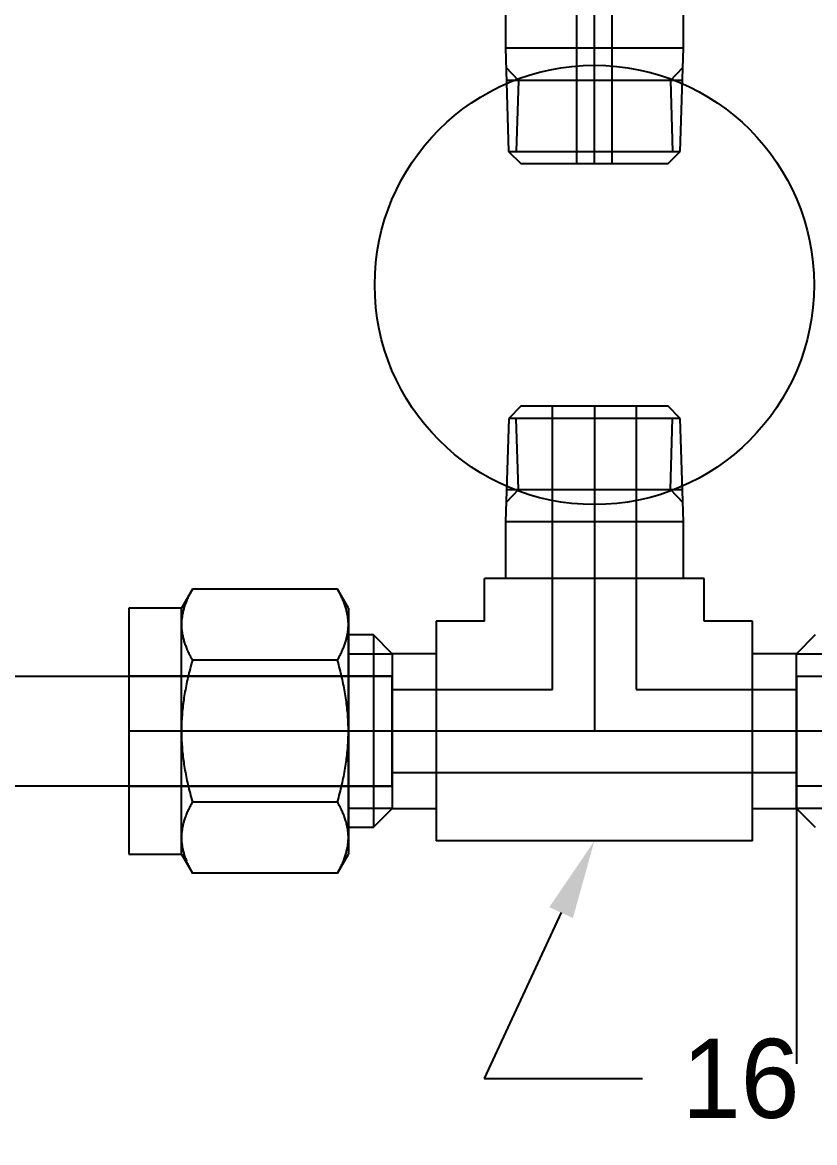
# Model space of a CAD drawing. Header units: inches. Extents: x 5.3 to 31.2, y 3.7 to 34.9.
# Drawn here: x 16.89 to 18.693, y 3.943 to 6.493 of the extents above; entities that cross this region are included whole.
import ezdxf
from ezdxf import colors
from ezdxf.entities.mleader import LeaderData, LeaderLine
from ezdxf.math import Vec2, Vec3

# ---------------------------------------------------------------- set-up
doc = ezdxf.new("R2010")
doc.units = ezdxf.units.IN
doc.header["$MEASUREMENT"] = 0
doc.linetypes.add('CENTER2', pattern=[28.575, 19.05, -3.175, 3.175, -3.175])
doc.linetypes.add('HIDDEN2', pattern=[4.7625, 3.175, -1.5875])
for name, color, linetype in [('.25 tubes', 170, 'Continuous'), ('NOTES', 1, 'Continuous'), ('Solenoids', 50, 'Continuous'), ('Swagelok', 7, 'Continuous'), ('TRDETAIL2', 7, 'Continuous'), ('TRDETAIL3', 7, 'Continuous'), ('TRMODEL1', 7, 'Continuous'), ('TRMODEL3', 7, 'Continuous')]:
    doc.layers.add(name, color=color, linetype=linetype)

# ---------------------------------------------------------------- blocks, each defined once
blk = doc.blocks.new('SS-2-TA-1-2')
at = {"layer": 'TRDETAIL2', "color": 6, "linetype": 'HIDDEN2'}
for p, q in [((-10.7813, -0.3393), (-10.2751, -0.3393)), ((-9.6213, -0.3393), (-10.2751, -0.3393)), ((-10.2751, -0.3393), (-10.2751, -0.4193)), ((-10.2751, -0.4193), (-10.7813, -0.4193)), ((-10.2751, -0.4193), (-9.6213, -0.4193))]:
    blk.add_line(p, q, dxfattribs=at)
at = {"layer": 'TRDETAIL3', "color": 4, "linetype": 'CENTER2'}
blk.add_line((-10.7813, -0.3793), (-9.6213, -0.3793), dxfattribs=at)
at = {"layer": 'TRMODEL1', "color": 7, "linetype": 'Continuous'}
for p, q in [((-10.3731, -0.1267), (-10.3889, -0.1605)), ((-10.3731, -0.1267), (-10.374, -0.1287)), ((-10.3731, -0.1267), (-10.1771, -0.1267)), ((-10.1761, -0.1287), (-10.1771, -0.1267)), ((-10.1613, -0.1605), (-10.1771, -0.1267)), ((-10.3827, -0.1514), (-10.3833, -0.1532)), ((-10.3822, -0.1496), (-10.3827, -0.1514)), ((-10.3816, -0.1477), (-10.3822, -0.1496)), ((-10.3809, -0.1459), (-10.3816, -0.1477)), ((-10.3803, -0.144), (-10.3809, -0.1459)), ((-10.3796, -0.1422), (-10.3803, -0.144)), ((-10.3789, -0.1403), (-10.3796, -0.1422)), ((-10.3782, -0.1384), (-10.3789, -0.1403)), ((-10.3774, -0.1365), (-10.3782, -0.1384)), ((-10.3766, -0.1346), (-10.3774, -0.1365)), ((-10.3758, -0.1326), (-10.3766, -0.1346)), ((-10.3749, -0.1307), (-10.3758, -0.1326)), ((-10.374, -0.1287), (-10.3749, -0.1307)), ((-10.1752, -0.1307), (-10.1761, -0.1287)), ((-10.1744, -0.1326), (-10.1752, -0.1307)), ((-10.1736, -0.1346), (-10.1744, -0.1326)), ((-10.1728, -0.1365), (-10.1736, -0.1346)), ((-10.172, -0.1384), (-10.1728, -0.1365)), ((-10.1713, -0.1403), (-10.172, -0.1384)), ((-10.1705, -0.1422), (-10.1713, -0.1403)), ((-10.1699, -0.144), (-10.1705, -0.1422)), ((-10.1692, -0.1459), (-10.1699, -0.144)), ((-10.1686, -0.1477), (-10.1692, -0.1459)), ((-10.168, -0.1496), (-10.1686, -0.1477)), ((-10.1674, -0.1514), (-10.168, -0.1496)), ((-10.1669, -0.1532), (-10.1674, -0.1514)), ((-10.5174, -0.1768), (-10.7531, -0.1841)), ((-10.5174, -0.1768), (-10.5174, -0.5818)), ((-10.3889, -0.1768), (-10.5174, -0.1768)), ((-10.3889, -0.1898), (-10.3889, -0.1605)), ((-10.3883, -0.1777), (-10.3884, -0.1795)), ((-10.3881, -0.176), (-10.3883, -0.1777)), ((-10.3878, -0.1743), (-10.3881, -0.176)), ((-10.3876, -0.1725), (-10.3878, -0.1743)), ((-10.3873, -0.1708), (-10.3876, -0.1725)), ((-10.3871, -0.1691), (-10.3873, -0.1708)), ((-10.3867, -0.1673), (-10.3871, -0.1691)), ((-10.3864, -0.1656), (-10.3867, -0.1673)), ((-10.386, -0.1638), (-10.3864, -0.1656)), ((-10.3856, -0.1621), (-10.386, -0.1638)), ((-10.3852, -0.1603), (-10.3856, -0.1621)), ((-10.3848, -0.1585), (-10.3852, -0.1603)), ((-10.3843, -0.1568), (-10.3848, -0.1585)), ((-10.3838, -0.155), (-10.3843, -0.1568)), ((-10.3833, -0.1532), (-10.3838, -0.155)), ((-10.1663, -0.155), (-10.1669, -0.1532)), ((-10.1658, -0.1568), (-10.1663, -0.155)), ((-10.1654, -0.1585), (-10.1658, -0.1568)), ((-10.1649, -0.1603), (-10.1654, -0.1585)), ((-10.1645, -0.1621), (-10.1649, -0.1603)), ((-10.1641, -0.1638), (-10.1645, -0.1621)), ((-10.1638, -0.1656), (-10.1641, -0.1638)), ((-10.1634, -0.1673), (-10.1638, -0.1656)), ((-10.1631, -0.1691), (-10.1634, -0.1673)), ((-10.1628, -0.1708), (-10.1631, -0.1691)), ((-10.1625, -0.1725), (-10.1628, -0.1708)), ((-10.1623, -0.1743), (-10.1625, -0.1725)), ((-10.1621, -0.176), (-10.1623, -0.1743)), ((-10.1619, -0.1777), (-10.1621, -0.176)), ((-10.1617, -0.1795), (-10.1619, -0.1777)), ((-10.1613, -0.1605), (-10.1613, -0.1898)), ((-10.7531, -0.1841), (-10.7813, -0.2123)), ((-10.7531, -0.1841), (-10.7531, -0.5744)), ((-10.5915, -0.5795), (-10.5915, -0.1791)), ((-10.3888, -0.1864), (-10.3889, -0.1881)), ((-10.3889, -0.1881), (-10.3889, -0.1898)), ((-10.3889, -0.1898), (-10.3889, -0.1916)), ((-10.3889, -0.3793), (-10.3889, -0.1898)), ((-10.3889, -0.1916), (-10.3888, -0.1933)), ((-10.3887, -0.1829), (-10.3888, -0.1846)), ((-10.3888, -0.1846), (-10.3888, -0.1864)), ((-10.3888, -0.1933), (-10.3888, -0.195)), ((-10.3888, -0.195), (-10.3887, -0.1968)), ((-10.3886, -0.1812), (-10.3887, -0.1829)), ((-10.3887, -0.1968), (-10.3886, -0.1985)), ((-10.3884, -0.1795), (-10.3886, -0.1812)), ((-10.3886, -0.1985), (-10.3884, -0.2002)), ((-10.3884, -0.2002), (-10.3883, -0.202)), ((-10.3883, -0.202), (-10.3881, -0.2037)), ((-10.3881, -0.2037), (-10.3878, -0.2054)), ((-10.1623, -0.2054), (-10.1621, -0.2037)), ((-10.1621, -0.2037), (-10.1619, -0.202)), ((-10.1619, -0.202), (-10.1617, -0.2002)), ((-10.1616, -0.1812), (-10.1617, -0.1795)), ((-10.1617, -0.2002), (-10.1616, -0.1985)), ((-10.1615, -0.1829), (-10.1616, -0.1812)), ((-10.1616, -0.1985), (-10.1615, -0.1968)), ((-10.1614, -0.1846), (-10.1615, -0.1829)), ((-10.1615, -0.1968), (-10.1614, -0.195)), ((-10.1613, -0.1864), (-10.1614, -0.1846)), ((-10.1614, -0.195), (-10.1613, -0.1933)), ((-10.1613, -0.1881), (-10.1613, -0.1864)), ((-10.1613, -0.1898), (-10.1613, -0.1881)), ((-10.1613, -0.1898), (-10.1613, -0.3793)), ((-10.1613, -0.1916), (-10.1613, -0.1898)), ((-10.1613, -0.1933), (-10.1613, -0.1916)), ((-10.7813, -0.5462), (-10.7813, -0.2123)), ((-10.3878, -0.2054), (-10.3876, -0.2071)), ((-10.3876, -0.2071), (-10.3873, -0.2089)), ((-10.3873, -0.2089), (-10.3871, -0.2106)), ((-10.3871, -0.2106), (-10.3867, -0.2124)), ((-10.3867, -0.2124), (-10.3864, -0.2141)), ((-10.3864, -0.2141), (-10.386, -0.2159)), ((-10.386, -0.2159), (-10.3856, -0.2176)), ((-10.3856, -0.2176), (-10.3852, -0.2194)), ((-10.3852, -0.2194), (-10.3848, -0.2211)), ((-10.3848, -0.2211), (-10.3843, -0.2229)), ((-10.3843, -0.2229), (-10.3838, -0.2247)), ((-10.3838, -0.2247), (-10.3833, -0.2265)), ((-10.3833, -0.2265), (-10.3827, -0.2283)), ((-10.3827, -0.2283), (-10.3822, -0.2301)), ((-10.168, -0.2301), (-10.1674, -0.2283)), ((-10.1674, -0.2283), (-10.1669, -0.2265)), ((-10.1669, -0.2265), (-10.1663, -0.2247)), ((-10.1663, -0.2247), (-10.1658, -0.2229)), ((-10.1658, -0.2229), (-10.1654, -0.2211)), ((-10.1654, -0.2211), (-10.1649, -0.2194)), ((-10.1649, -0.2194), (-10.1645, -0.2176)), ((-10.1645, -0.2176), (-10.1641, -0.2159)), ((-10.1641, -0.2159), (-10.1638, -0.2141)), ((-10.1638, -0.2141), (-10.1634, -0.2124)), ((-10.1634, -0.2124), (-10.1631, -0.2106)), ((-10.1631, -0.2106), (-10.1628, -0.2089)), ((-10.1628, -0.2089), (-10.1625, -0.2071)), ((-10.1625, -0.2071), (-10.1623, -0.2054)), ((-10.3822, -0.2301), (-10.3816, -0.232)), ((-10.3816, -0.232), (-10.3809, -0.2338)), ((-10.3809, -0.2338), (-10.3803, -0.2356)), ((-10.3803, -0.2356), (-10.3796, -0.2375)), ((-10.3796, -0.2375), (-10.3789, -0.2394)), ((-10.3789, -0.2394), (-10.3782, -0.2413)), ((-10.3782, -0.2413), (-10.3774, -0.2432)), ((-10.3774, -0.2432), (-10.3766, -0.2451)), ((-10.3766, -0.2451), (-10.3758, -0.2471)), ((-10.3758, -0.2471), (-10.3749, -0.249)), ((-10.3749, -0.249), (-10.374, -0.251)), ((-10.374, -0.251), (-10.3731, -0.253)), ((-10.3731, -0.253), (-10.374, -0.257)), ((-10.3731, -0.253), (-10.1771, -0.253)), ((-10.1771, -0.253), (-10.1761, -0.251)), ((-10.1761, -0.257), (-10.1771, -0.253)), ((-10.1761, -0.251), (-10.1752, -0.249)), ((-10.1752, -0.249), (-10.1744, -0.2471)), ((-10.1744, -0.2471), (-10.1736, -0.2451)), ((-10.1736, -0.2451), (-10.1728, -0.2432)), ((-10.1728, -0.2432), (-10.172, -0.2413)), ((-10.172, -0.2413), (-10.1713, -0.2394)), ((-10.1713, -0.2394), (-10.1705, -0.2375)), ((-10.1705, -0.2375), (-10.1699, -0.2356)), ((-10.1699, -0.2356), (-10.1692, -0.2338)), ((-10.1692, -0.2338), (-10.1686, -0.232)), ((-10.1686, -0.232), (-10.168, -0.2301)), ((-10.3789, -0.2802), (-10.3796, -0.2839)), ((-10.3782, -0.2764), (-10.3789, -0.2802)), ((-10.3774, -0.2726), (-10.3782, -0.2764)), ((-10.3766, -0.2687), (-10.3774, -0.2726)), ((-10.3758, -0.2649), (-10.3766, -0.2687)), ((-10.3749, -0.2609), (-10.3758, -0.2649)), ((-10.374, -0.257), (-10.3749, -0.2609)), ((-10.1752, -0.2609), (-10.1761, -0.257)), ((-10.1744, -0.2649), (-10.1752, -0.2609)), ((-10.1736, -0.2687), (-10.1744, -0.2649)), ((-10.1728, -0.2726), (-10.1736, -0.2687)), ((-10.172, -0.2764), (-10.1728, -0.2726)), ((-10.1713, -0.2802), (-10.172, -0.2764)), ((-10.1705, -0.2839), (-10.1713, -0.2802)), ((-10.3827, -0.3023), (-10.3833, -0.306)), ((-10.3822, -0.2987), (-10.3827, -0.3023)), ((-10.3816, -0.2951), (-10.3822, -0.2987)), ((-10.3809, -0.2914), (-10.3816, -0.2951)), ((-10.3803, -0.2877), (-10.3809, -0.2914)), ((-10.3796, -0.2839), (-10.3803, -0.2877)), ((-10.1699, -0.2877), (-10.1705, -0.2839)), ((-10.1692, -0.2914), (-10.1699, -0.2877)), ((-10.1686, -0.2951), (-10.1692, -0.2914)), ((-10.168, -0.2987), (-10.1686, -0.2951)), ((-10.1674, -0.3023), (-10.168, -0.2987)), ((-10.1669, -0.306), (-10.1674, -0.3023)), ((-10.3864, -0.3308), (-10.3867, -0.3343)), ((-10.386, -0.3273), (-10.3864, -0.3308)), ((-10.3856, -0.3237), (-10.386, -0.3273)), ((-10.3852, -0.3202), (-10.3856, -0.3237)), ((-10.3848, -0.3167), (-10.3852, -0.3202)), ((-10.3843, -0.3131), (-10.3848, -0.3167)), ((-10.3838, -0.3095), (-10.3843, -0.3131)), ((-10.3833, -0.306), (-10.3838, -0.3095)), ((-10.1663, -0.3095), (-10.1669, -0.306)), ((-10.1658, -0.3131), (-10.1663, -0.3095)), ((-10.1654, -0.3167), (-10.1658, -0.3131)), ((-10.1649, -0.3202), (-10.1654, -0.3167)), ((-10.1645, -0.3237), (-10.1649, -0.3202)), ((-10.1641, -0.3273), (-10.1645, -0.3237)), ((-10.1638, -0.3308), (-10.1641, -0.3273)), ((-10.1634, -0.3343), (-10.1638, -0.3308)), ((-9.6213, -0.3163), (-10.1613, -0.3163)), ((-9.6213, -0.4423), (-9.6213, -0.3163)), ((-10.3883, -0.3551), (-10.3884, -0.3585)), ((-10.3881, -0.3516), (-10.3883, -0.3551)), ((-10.3878, -0.3481), (-10.3881, -0.3516)), ((-10.3876, -0.3447), (-10.3878, -0.3481)), ((-10.3873, -0.3412), (-10.3876, -0.3447)), ((-10.3871, -0.3377), (-10.3873, -0.3412)), ((-10.3867, -0.3343), (-10.3871, -0.3377)), ((-10.1631, -0.3377), (-10.1634, -0.3343)), ((-10.1628, -0.3412), (-10.1631, -0.3377)), ((-10.1625, -0.3447), (-10.1628, -0.3412)), ((-10.1623, -0.3481), (-10.1625, -0.3447)), ((-10.1621, -0.3516), (-10.1623, -0.3481)), ((-10.1619, -0.3551), (-10.1621, -0.3516)), ((-10.1617, -0.3585), (-10.1619, -0.3551)), ((-10.3888, -0.3723), (-10.3889, -0.3758)), ((-10.3889, -0.3758), (-10.3889, -0.3793)), ((-10.3889, -0.3793), (-10.3889, -0.3828)), ((-10.3889, -0.5687), (-10.3889, -0.3793)), ((-10.3887, -0.3654), (-10.3888, -0.3689)), ((-10.3888, -0.3689), (-10.3888, -0.3723)), ((-10.3886, -0.362), (-10.3887, -0.3654)), ((-10.3884, -0.3585), (-10.3886, -0.362)), ((-10.1616, -0.362), (-10.1617, -0.3585)), ((-10.1615, -0.3654), (-10.1616, -0.362)), ((-10.1614, -0.3689), (-10.1615, -0.3654)), ((-10.1613, -0.3723), (-10.1614, -0.3689)), ((-10.1613, -0.3758), (-10.1613, -0.3723)), ((-10.1613, -0.3793), (-10.1613, -0.3758)), ((-10.1613, -0.3793), (-10.1613, -0.5687)), ((-10.1613, -0.3828), (-10.1613, -0.3793)), ((-10.3889, -0.3828), (-10.3888, -0.3862)), ((-10.3888, -0.3862), (-10.3888, -0.3897)), ((-10.3888, -0.3897), (-10.3887, -0.3931)), ((-10.3887, -0.3931), (-10.3886, -0.3966)), ((-10.3886, -0.3966), (-10.3884, -0.4001)), ((-10.3884, -0.4001), (-10.3883, -0.4035)), ((-10.3883, -0.4035), (-10.3881, -0.407)), ((-10.3881, -0.407), (-10.3878, -0.4104)), ((-10.1623, -0.4104), (-10.1621, -0.407)), ((-10.1621, -0.407), (-10.1619, -0.4035)), ((-10.1619, -0.4035), (-10.1617, -0.4001)), ((-10.1617, -0.4001), (-10.1616, -0.3966)), ((-10.1616, -0.3966), (-10.1615, -0.3931)), ((-10.1615, -0.3931), (-10.1614, -0.3897)), ((-10.1614, -0.3897), (-10.1613, -0.3862)), ((-10.1613, -0.3862), (-10.1613, -0.3828)), ((-10.3878, -0.4104), (-10.3876, -0.4139)), ((-10.3876, -0.4139), (-10.3873, -0.4174)), ((-10.3873, -0.4174), (-10.3871, -0.4208)), ((-10.3871, -0.4208), (-10.3867, -0.4243)), ((-10.3867, -0.4243), (-10.3864, -0.4278)), ((-10.3864, -0.4278), (-10.386, -0.4313)), ((-10.386, -0.4313), (-10.3856, -0.4348)), ((-10.1645, -0.4348), (-10.1641, -0.4313)), ((-10.1641, -0.4313), (-10.1638, -0.4278)), ((-10.1638, -0.4278), (-10.1634, -0.4243)), ((-10.1634, -0.4243), (-10.1631, -0.4208)), ((-10.1631, -0.4208), (-10.1628, -0.4174)), ((-10.1628, -0.4174), (-10.1625, -0.4139)), ((-10.1625, -0.4139), (-10.1623, -0.4104)), ((-10.3856, -0.4348), (-10.3852, -0.4384)), ((-10.3852, -0.4384), (-10.3848, -0.4419)), ((-10.3848, -0.4419), (-10.3843, -0.4455)), ((-10.3843, -0.4455), (-10.3838, -0.449)), ((-10.3838, -0.449), (-10.3833, -0.4526)), ((-10.3833, -0.4526), (-10.3827, -0.4562)), ((-10.3827, -0.4562), (-10.3822, -0.4599)), ((-10.168, -0.4599), (-10.1674, -0.4562)), ((-10.1674, -0.4562), (-10.1669, -0.4526)), ((-10.1669, -0.4526), (-10.1663, -0.449)), ((-10.1663, -0.449), (-10.1658, -0.4455)), ((-10.1658, -0.4455), (-10.1654, -0.4419)), ((-10.1654, -0.4419), (-10.1649, -0.4384)), ((-10.1649, -0.4384), (-10.1645, -0.4348)), ((-10.1613, -0.4423), (-9.6213, -0.4423)), ((-10.3822, -0.4599), (-10.3816, -0.4635)), ((-10.3816, -0.4635), (-10.3809, -0.4672)), ((-10.3809, -0.4672), (-10.3803, -0.4709)), ((-10.3803, -0.4709), (-10.3796, -0.4746)), ((-10.3796, -0.4746), (-10.3789, -0.4784)), ((-10.3789, -0.4784), (-10.3782, -0.4822)), ((-10.3782, -0.4822), (-10.3774, -0.486)), ((-10.1728, -0.486), (-10.172, -0.4822)), ((-10.172, -0.4822), (-10.1713, -0.4784)), ((-10.1713, -0.4784), (-10.1705, -0.4746)), ((-10.1705, -0.4746), (-10.1699, -0.4709)), ((-10.1699, -0.4709), (-10.1692, -0.4672)), ((-10.1692, -0.4672), (-10.1686, -0.4635)), ((-10.1686, -0.4635), (-10.168, -0.4599)), ((-10.3774, -0.486), (-10.3766, -0.4898)), ((-10.3766, -0.4898), (-10.3758, -0.4937)), ((-10.3758, -0.4937), (-10.3749, -0.4976)), ((-10.3749, -0.5096), (-10.3758, -0.5115)), ((-10.3749, -0.4976), (-10.374, -0.5016)), ((-10.374, -0.5076), (-10.3749, -0.5096)), ((-10.374, -0.5016), (-10.3731, -0.5056)), ((-10.3731, -0.5056), (-10.374, -0.5076)), ((-10.3731, -0.5056), (-10.1771, -0.5056)), ((-10.1771, -0.5056), (-10.1761, -0.5016)), ((-10.1761, -0.5076), (-10.1771, -0.5056)), ((-10.1761, -0.5016), (-10.1752, -0.4976)), ((-10.1752, -0.5096), (-10.1761, -0.5076)), ((-10.1752, -0.4976), (-10.1744, -0.4937)), ((-10.1744, -0.5115), (-10.1752, -0.5096)), ((-10.1744, -0.4937), (-10.1736, -0.4898)), ((-10.1736, -0.4898), (-10.1728, -0.486)), ((-10.3838, -0.5339), (-10.3843, -0.5356)), ((-10.3833, -0.5321), (-10.3838, -0.5339)), ((-10.3827, -0.5303), (-10.3833, -0.5321)), ((-10.3822, -0.5284), (-10.3827, -0.5303)), ((-10.3816, -0.5266), (-10.3822, -0.5284)), ((-10.3809, -0.5248), (-10.3816, -0.5266)), ((-10.3803, -0.5229), (-10.3809, -0.5248)), ((-10.3796, -0.5211), (-10.3803, -0.5229)), ((-10.3789, -0.5192), (-10.3796, -0.5211)), ((-10.3782, -0.5173), (-10.3789, -0.5192)), ((-10.3774, -0.5154), (-10.3782, -0.5173)), ((-10.3766, -0.5135), (-10.3774, -0.5154)), ((-10.3758, -0.5115), (-10.3766, -0.5135)), ((-10.1736, -0.5135), (-10.1744, -0.5115)), ((-10.1728, -0.5154), (-10.1736, -0.5135)), ((-10.172, -0.5173), (-10.1728, -0.5154)), ((-10.1713, -0.5192), (-10.172, -0.5173)), ((-10.1705, -0.5211), (-10.1713, -0.5192)), ((-10.1699, -0.5229), (-10.1705, -0.5211)), ((-10.1692, -0.5248), (-10.1699, -0.5229)), ((-10.1686, -0.5266), (-10.1692, -0.5248)), ((-10.168, -0.5284), (-10.1686, -0.5266)), ((-10.1674, -0.5303), (-10.168, -0.5284)), ((-10.1669, -0.5321), (-10.1674, -0.5303)), ((-10.1663, -0.5339), (-10.1669, -0.5321)), ((-10.1658, -0.5356), (-10.1663, -0.5339)), ((-10.7813, -0.5462), (-10.7531, -0.5744)), ((-10.3886, -0.5601), (-10.3887, -0.5618)), ((-10.3884, -0.5583), (-10.3886, -0.5601)), ((-10.3883, -0.5566), (-10.3884, -0.5583)), ((-10.3881, -0.5549), (-10.3883, -0.5566)), ((-10.3878, -0.5532), (-10.3881, -0.5549)), ((-10.3876, -0.5514), (-10.3878, -0.5532)), ((-10.3873, -0.5497), (-10.3876, -0.5514)), ((-10.3871, -0.548), (-10.3873, -0.5497)), ((-10.3867, -0.5462), (-10.3871, -0.548)), ((-10.3864, -0.5445), (-10.3867, -0.5462)), ((-10.386, -0.5427), (-10.3864, -0.5445)), ((-10.3856, -0.541), (-10.386, -0.5427)), ((-10.3852, -0.5392), (-10.3856, -0.541)), ((-10.3848, -0.5374), (-10.3852, -0.5392)), ((-10.3843, -0.5356), (-10.3848, -0.5374)), ((-10.1654, -0.5374), (-10.1658, -0.5356)), ((-10.1649, -0.5392), (-10.1654, -0.5374)), ((-10.1645, -0.541), (-10.1649, -0.5392)), ((-10.1641, -0.5427), (-10.1645, -0.541)), ((-10.1638, -0.5445), (-10.1641, -0.5427)), ((-10.1634, -0.5462), (-10.1638, -0.5445)), ((-10.1631, -0.548), (-10.1634, -0.5462)), ((-10.1628, -0.5497), (-10.1631, -0.548)), ((-10.1625, -0.5514), (-10.1628, -0.5497)), ((-10.1623, -0.5532), (-10.1625, -0.5514)), ((-10.1621, -0.5549), (-10.1623, -0.5532)), ((-10.1619, -0.5566), (-10.1621, -0.5549)), ((-10.1617, -0.5583), (-10.1619, -0.5566)), ((-10.1616, -0.5601), (-10.1617, -0.5583)), ((-10.1615, -0.5618), (-10.1616, -0.5601)), ((-10.7531, -0.5744), (-10.5174, -0.5818)), ((-10.5174, -0.5818), (-10.3889, -0.5818)), ((-10.3888, -0.5653), (-10.3889, -0.567)), ((-10.3889, -0.567), (-10.3889, -0.5687)), ((-10.3889, -0.5687), (-10.3889, -0.5705)), ((-10.3889, -0.598), (-10.3889, -0.5687)), ((-10.3889, -0.5705), (-10.3888, -0.5722)), ((-10.3887, -0.5618), (-10.3888, -0.5635)), ((-10.3888, -0.5635), (-10.3888, -0.5653)), ((-10.3888, -0.5722), (-10.3888, -0.5739)), ((-10.3888, -0.5739), (-10.3887, -0.5757)), ((-10.3887, -0.5757), (-10.3886, -0.5774)), ((-10.3886, -0.5774), (-10.3884, -0.5791)), ((-10.3884, -0.5791), (-10.3883, -0.5808)), ((-10.3883, -0.5808), (-10.3881, -0.5826)), ((-10.3881, -0.5826), (-10.3878, -0.5843)), ((-10.3878, -0.5843), (-10.3876, -0.586)), ((-10.3876, -0.586), (-10.3873, -0.5878)), ((-10.1628, -0.5878), (-10.1625, -0.586)), ((-10.1625, -0.586), (-10.1623, -0.5843)), ((-10.1623, -0.5843), (-10.1621, -0.5826)), ((-10.1621, -0.5826), (-10.1619, -0.5808)), ((-10.1619, -0.5808), (-10.1617, -0.5791)), ((-10.1617, -0.5791), (-10.1616, -0.5774)), ((-10.1616, -0.5774), (-10.1615, -0.5757)), ((-10.1614, -0.5635), (-10.1615, -0.5618)), ((-10.1615, -0.5757), (-10.1614, -0.5739)), ((-10.1613, -0.5653), (-10.1614, -0.5635)), ((-10.1614, -0.5739), (-10.1613, -0.5722)), ((-10.1613, -0.567), (-10.1613, -0.5653)), ((-10.1613, -0.5687), (-10.1613, -0.567)), ((-10.1613, -0.5687), (-10.1613, -0.598)), ((-10.1613, -0.5705), (-10.1613, -0.5687)), ((-10.1613, -0.5722), (-10.1613, -0.5705)), ((-10.3889, -0.598), (-10.3731, -0.6319)), ((-10.3873, -0.5878), (-10.3871, -0.5895)), ((-10.3871, -0.5895), (-10.3867, -0.5912)), ((-10.3867, -0.5912), (-10.3864, -0.593)), ((-10.3864, -0.593), (-10.386, -0.5947)), ((-10.386, -0.5947), (-10.3856, -0.5965)), ((-10.3856, -0.5965), (-10.3852, -0.5983)), ((-10.3852, -0.5983), (-10.3848, -0.6)), ((-10.3848, -0.6), (-10.3843, -0.6018)), ((-10.3843, -0.6018), (-10.3838, -0.6036)), ((-10.3838, -0.6036), (-10.3833, -0.6054)), ((-10.3833, -0.6054), (-10.3827, -0.6072)), ((-10.3827, -0.6072), (-10.3822, -0.609)), ((-10.3822, -0.609), (-10.3816, -0.6108)), ((-10.3816, -0.6108), (-10.3809, -0.6127)), ((-10.1771, -0.6319), (-10.1613, -0.598)), ((-10.1692, -0.6127), (-10.1686, -0.6108)), ((-10.1686, -0.6108), (-10.168, -0.609)), ((-10.168, -0.609), (-10.1674, -0.6072)), ((-10.1674, -0.6072), (-10.1669, -0.6054)), ((-10.1669, -0.6054), (-10.1663, -0.6036)), ((-10.1663, -0.6036), (-10.1658, -0.6018)), ((-10.1658, -0.6018), (-10.1654, -0.6)), ((-10.1654, -0.6), (-10.1649, -0.5983)), ((-10.1649, -0.5983), (-10.1645, -0.5965)), ((-10.1645, -0.5965), (-10.1641, -0.5947)), ((-10.1641, -0.5947), (-10.1638, -0.593)), ((-10.1638, -0.593), (-10.1634, -0.5912)), ((-10.1634, -0.5912), (-10.1631, -0.5895)), ((-10.1631, -0.5895), (-10.1628, -0.5878)), ((-10.3809, -0.6127), (-10.3803, -0.6145)), ((-10.3803, -0.6145), (-10.3796, -0.6164)), ((-10.3796, -0.6164), (-10.3789, -0.6183)), ((-10.3789, -0.6183), (-10.3782, -0.6202)), ((-10.3782, -0.6202), (-10.3774, -0.6221)), ((-10.3774, -0.6221), (-10.3766, -0.624)), ((-10.3766, -0.624), (-10.3758, -0.6259)), ((-10.3758, -0.6259), (-10.3749, -0.6279)), ((-10.3749, -0.6279), (-10.374, -0.6299)), ((-10.374, -0.6299), (-10.3731, -0.6319)), ((-10.3731, -0.6319), (-10.1771, -0.6319)), ((-10.1771, -0.6319), (-10.1761, -0.6299)), ((-10.1761, -0.6299), (-10.1752, -0.6279)), ((-10.1752, -0.6279), (-10.1744, -0.6259)), ((-10.1744, -0.6259), (-10.1736, -0.624)), ((-10.1736, -0.624), (-10.1728, -0.6221)), ((-10.1728, -0.6221), (-10.172, -0.6202)), ((-10.172, -0.6202), (-10.1713, -0.6183)), ((-10.1713, -0.6183), (-10.1705, -0.6164)), ((-10.1705, -0.6164), (-10.1699, -0.6145)), ((-10.1699, -0.6145), (-10.1692, -0.6127))]:
    blk.add_line(p, q, dxfattribs=at)
at = {"layer": 'TRMODEL3', "color": 1, "linetype": 'Continuous'}
for p, q in [((-10.5915, -0.2064), (-10.5618, -0.1782)), ((-10.5915, -0.2064), (-10.7531, -0.2014)), ((-10.5915, -0.5522), (-10.7531, -0.5572)), ((-10.5915, -0.5522), (-10.5618, -0.5804))]:
    blk.add_line(p, q, dxfattribs=at)
blk = doc.blocks.new('SS-400-3TTM')
at = {"layer": 'TRDETAIL2', "color": 6, "linetype": 'HIDDEN2'}
for p, q in [((-2.779, -0.2376), (-2.179, -0.2376)), ((-2.179, -0.2376), (-2.179, -0.4876)), ((-0.659, -0.2376), (-1.259, -0.2376)), ((-1.259, -0.2376), (-1.259, -0.4876)), ((-2.179, -0.2676), (-1.259, -0.2676)), ((-1.814, -0.4576), (-2.179, -0.4576)), ((-1.814, -1.1026), (-1.814, -0.4576)), ((-1.259, -0.4576), (-1.624, -0.4576)), ((-1.624, -0.4576), (-1.624, -1.1026)), ((-2.179, -0.4876), (-2.779, -0.4876)), ((-1.259, -0.4876), (-0.659, -0.4876))]:
    blk.add_line(p, q, dxfattribs=at)
at = {"layer": 'TRDETAIL3', "color": 4, "linetype": 'CENTER2'}
for p, q in [((-2.779, -0.3626), (-0.659, -0.3626)), ((-1.719, -1.1026), (-1.719, -0.3626))]:
    blk.add_line(p, q, dxfattribs=at)
at = {"layer": 'TRMODEL1', "color": 7, "linetype": 'Continuous'}
for p, q in [((-1.134, -0.0393), (-1.159, -0.0826)), ((-1.1396, -0.0494), (-1.1408, -0.0518)), ((-1.1383, -0.0469), (-1.1396, -0.0494)), ((-1.1369, -0.0444), (-1.1383, -0.0469)), ((-1.1355, -0.0418), (-1.1369, -0.0444)), ((-1.134, -0.0393), (-1.1355, -0.0418)), ((-1.134, -0.0393), (-0.804, -0.0393)), ((-0.8026, -0.0418), (-0.804, -0.0393)), ((-0.779, -0.0826), (-0.804, -0.0393)), ((-0.8012, -0.0444), (-0.8026, -0.0418)), ((-0.7998, -0.0469), (-0.8012, -0.0444)), ((-0.7985, -0.0494), (-0.7998, -0.0469)), ((-0.7972, -0.0518), (-0.7985, -0.0494)), ((-1.151, -0.0755), (-1.1518, -0.0778)), ((-1.1502, -0.0732), (-1.151, -0.0755)), ((-1.1493, -0.0709), (-1.1502, -0.0732)), ((-1.1484, -0.0685), (-1.1493, -0.0709)), ((-1.1475, -0.0662), (-1.1484, -0.0685)), ((-1.1465, -0.0638), (-1.1475, -0.0662)), ((-1.1454, -0.0615), (-1.1465, -0.0638)), ((-1.1443, -0.0591), (-1.1454, -0.0615)), ((-1.1432, -0.0567), (-1.1443, -0.0591)), ((-1.142, -0.0543), (-1.1432, -0.0567)), ((-1.1408, -0.0518), (-1.142, -0.0543)), ((-0.796, -0.0543), (-0.7972, -0.0518)), ((-0.7948, -0.0567), (-0.796, -0.0543)), ((-0.7937, -0.0591), (-0.7948, -0.0567)), ((-0.7926, -0.0615), (-0.7937, -0.0591)), ((-0.7916, -0.0638), (-0.7926, -0.0615)), ((-0.7906, -0.0662), (-0.7916, -0.0638)), ((-0.7897, -0.0685), (-0.7906, -0.0662)), ((-0.7887, -0.0709), (-0.7897, -0.0685)), ((-0.7879, -0.0732), (-0.7887, -0.0709)), ((-0.7871, -0.0755), (-0.7879, -0.0732)), ((-0.7863, -0.0778), (-0.7871, -0.0755)), ((-1.159, -0.1201), (-1.159, -0.0826)), ((-1.1574, -0.1002), (-1.1577, -0.1024)), ((-1.157, -0.098), (-1.1574, -0.1002)), ((-1.1566, -0.0957), (-1.157, -0.098)), ((-1.1561, -0.0935), (-1.1566, -0.0957)), ((-1.1556, -0.0913), (-1.1561, -0.0935)), ((-1.1551, -0.089), (-1.1556, -0.0913)), ((-1.1545, -0.0868), (-1.1551, -0.089)), ((-1.1539, -0.0846), (-1.1545, -0.0868)), ((-1.1532, -0.0823), (-1.1539, -0.0846)), ((-1.1525, -0.08), (-1.1532, -0.0823)), ((-1.1518, -0.0778), (-1.1525, -0.08)), ((-0.7855, -0.08), (-0.7863, -0.0778)), ((-0.7848, -0.0823), (-0.7855, -0.08)), ((-0.7842, -0.0846), (-0.7848, -0.0823)), ((-0.7835, -0.0868), (-0.7842, -0.0846)), ((-0.783, -0.089), (-0.7835, -0.0868)), ((-0.7824, -0.0913), (-0.783, -0.089)), ((-0.7819, -0.0935), (-0.7824, -0.0913)), ((-0.7815, -0.0957), (-0.7819, -0.0935)), ((-0.781, -0.098), (-0.7815, -0.0957)), ((-0.7807, -0.1002), (-0.781, -0.098)), ((-0.7803, -0.1024), (-0.7807, -0.1002)), ((-0.779, -0.0826), (-0.779, -0.1201)), ((-0.659, -0.0826), (-0.779, -0.0826)), ((-0.659, -0.6426), (-0.659, -0.0826)), ((-2.079, -0.1126), (-1.359, -0.1126)), ((-2.079, -0.1126), (-2.079, -0.6126)), ((-1.359, -0.6126), (-1.359, -0.1126)), ((-1.1589, -0.1134), (-1.159, -0.1157)), ((-1.159, -0.1157), (-1.159, -0.1179)), ((-1.159, -0.1179), (-1.159, -0.1201)), ((-1.159, -0.1201), (-1.159, -0.1223)), ((-1.159, -0.3626), (-1.159, -0.1201)), ((-1.159, -0.1223), (-1.159, -0.1245)), ((-1.159, -0.1245), (-1.1589, -0.1268)), ((-1.1587, -0.1112), (-1.1589, -0.1134)), ((-1.1589, -0.1268), (-1.1587, -0.129)), ((-1.1585, -0.109), (-1.1587, -0.1112)), ((-1.1583, -0.1068), (-1.1585, -0.109)), ((-1.158, -0.1046), (-1.1583, -0.1068)), ((-1.1577, -0.1024), (-1.158, -0.1046)), ((-0.78, -0.1046), (-0.7803, -0.1024)), ((-0.7798, -0.1068), (-0.78, -0.1046)), ((-0.7795, -0.109), (-0.7798, -0.1068)), ((-0.7794, -0.1112), (-0.7795, -0.109)), ((-0.7792, -0.1134), (-0.7794, -0.1112)), ((-0.7794, -0.129), (-0.7792, -0.1268)), ((-0.7791, -0.1157), (-0.7792, -0.1134)), ((-0.7792, -0.1268), (-0.7791, -0.1245)), ((-0.7791, -0.1179), (-0.7791, -0.1157)), ((-0.779, -0.1201), (-0.7791, -0.1179)), ((-0.7791, -0.1223), (-0.779, -0.1201)), ((-0.7791, -0.1245), (-0.7791, -0.1223)), ((-0.779, -0.1201), (-0.779, -0.3626)), ((-2.179, -0.1863), (-2.2215, -0.1438)), ((-1.2165, -0.1438), (-1.259, -0.1863)), ((-1.2165, -0.5813), (-1.2165, -0.1438)), ((-1.159, -0.1438), (-1.2165, -0.1438)), ((-1.159, -0.1438), (-1.159, -0.5813)), ((-1.1587, -0.129), (-1.1585, -0.1312)), ((-1.1585, -0.1312), (-1.1583, -0.1334)), ((-1.1583, -0.1334), (-1.158, -0.1356)), ((-1.158, -0.1356), (-1.1577, -0.1378)), ((-1.1577, -0.1378), (-1.1574, -0.14)), ((-1.1574, -0.14), (-1.157, -0.1423)), ((-1.157, -0.1423), (-1.1566, -0.1445)), ((-1.1566, -0.1445), (-1.1561, -0.1467)), ((-1.1561, -0.1467), (-1.1556, -0.1489)), ((-1.1556, -0.1489), (-1.1551, -0.1512)), ((-1.1551, -0.1512), (-1.1545, -0.1534)), ((-0.7835, -0.1534), (-0.783, -0.1512)), ((-0.783, -0.1512), (-0.7824, -0.1489)), ((-0.7824, -0.1489), (-0.7819, -0.1467)), ((-0.7819, -0.1467), (-0.7815, -0.1445)), ((-0.7815, -0.1445), (-0.781, -0.1423)), ((-0.781, -0.1423), (-0.7807, -0.14)), ((-0.7807, -0.14), (-0.7803, -0.1378)), ((-0.7803, -0.1378), (-0.78, -0.1356)), ((-0.78, -0.1356), (-0.7798, -0.1334)), ((-0.7798, -0.1334), (-0.7795, -0.1312)), ((-0.7795, -0.1312), (-0.7794, -0.129)), ((-1.1545, -0.1534), (-1.1539, -0.1557)), ((-1.1539, -0.1557), (-1.1532, -0.1579)), ((-1.1532, -0.1579), (-1.1525, -0.1602)), ((-1.1525, -0.1602), (-1.1518, -0.1625)), ((-1.1518, -0.1625), (-1.151, -0.1647)), ((-1.151, -0.1647), (-1.1502, -0.167)), ((-1.1502, -0.167), (-1.1493, -0.1693)), ((-1.1493, -0.1693), (-1.1484, -0.1717)), ((-1.1484, -0.1717), (-1.1475, -0.174)), ((-1.1475, -0.174), (-1.1465, -0.1764)), ((-1.1465, -0.1764), (-1.1454, -0.1787)), ((-0.7926, -0.1787), (-0.7916, -0.1764)), ((-0.7916, -0.1764), (-0.7906, -0.174)), ((-0.7906, -0.174), (-0.7897, -0.1717)), ((-0.7897, -0.1717), (-0.7887, -0.1693)), ((-0.7887, -0.1693), (-0.7879, -0.167)), ((-0.7879, -0.167), (-0.7871, -0.1647)), ((-0.7871, -0.1647), (-0.7863, -0.1625)), ((-0.7863, -0.1625), (-0.7855, -0.1602)), ((-0.7855, -0.1602), (-0.7848, -0.1579)), ((-0.7848, -0.1579), (-0.7842, -0.1557)), ((-0.7842, -0.1557), (-0.7835, -0.1534)), ((-2.179, -0.1863), (-2.179, -0.5388)), ((-2.079, -0.1863), (-2.179, -0.1863)), ((-1.259, -0.1863), (-1.359, -0.1863)), ((-1.259, -0.5388), (-1.259, -0.1863)), ((-1.1454, -0.1787), (-1.1443, -0.1811)), ((-1.1443, -0.1811), (-1.1432, -0.1835)), ((-1.1432, -0.1835), (-1.142, -0.1859)), ((-1.142, -0.1859), (-1.1408, -0.1884)), ((-1.1408, -0.1884), (-1.1396, -0.1909)), ((-1.1396, -0.1909), (-1.1383, -0.1933)), ((-1.1383, -0.1933), (-1.1369, -0.1958)), ((-1.1369, -0.1958), (-1.1355, -0.1984)), ((-1.1355, -0.1984), (-1.134, -0.2009)), ((-1.134, -0.2009), (-1.1355, -0.206)), ((-1.134, -0.2009), (-0.804, -0.2009)), ((-0.804, -0.2009), (-0.8026, -0.1984)), ((-0.8026, -0.206), (-0.804, -0.2009)), ((-0.8026, -0.1984), (-0.8012, -0.1958)), ((-0.8012, -0.1958), (-0.7998, -0.1933)), ((-0.7998, -0.1933), (-0.7985, -0.1909)), ((-0.7985, -0.1909), (-0.7972, -0.1884)), ((-0.7972, -0.1884), (-0.796, -0.1859)), ((-0.796, -0.1859), (-0.7948, -0.1835)), ((-0.7948, -0.1835), (-0.7937, -0.1811)), ((-0.7937, -0.1811), (-0.7926, -0.1787)), ((-1.1408, -0.226), (-1.142, -0.2309)), ((-1.1396, -0.2211), (-1.1408, -0.226)), ((-1.1383, -0.2161), (-1.1396, -0.2211)), ((-1.1369, -0.2111), (-1.1383, -0.2161)), ((-1.1355, -0.206), (-1.1369, -0.2111)), ((-0.8012, -0.2111), (-0.8026, -0.206)), ((-0.7998, -0.2161), (-0.8012, -0.2111)), ((-0.7985, -0.2211), (-0.7998, -0.2161)), ((-0.7972, -0.226), (-0.7985, -0.2211)), ((-0.796, -0.2309), (-0.7972, -0.226)), ((-1.1475, -0.2548), (-1.1484, -0.2595)), ((-1.1465, -0.2501), (-1.1475, -0.2548)), ((-1.1454, -0.2453), (-1.1465, -0.2501)), ((-1.1443, -0.2406), (-1.1454, -0.2453)), ((-1.1432, -0.2358), (-1.1443, -0.2406)), ((-1.142, -0.2309), (-1.1432, -0.2358)), ((-0.7948, -0.2358), (-0.796, -0.2309)), ((-0.7937, -0.2406), (-0.7948, -0.2358)), ((-0.7926, -0.2453), (-0.7937, -0.2406)), ((-0.7916, -0.2501), (-0.7926, -0.2453)), ((-0.7906, -0.2548), (-0.7916, -0.2501)), ((-0.7897, -0.2595), (-0.7906, -0.2548)), ((-1.1518, -0.2779), (-1.1525, -0.2825)), ((-1.151, -0.2733), (-1.1518, -0.2779)), ((-1.1502, -0.2687), (-1.151, -0.2733)), ((-1.1493, -0.2641), (-1.1502, -0.2687)), ((-1.1484, -0.2595), (-1.1493, -0.2641)), ((-0.7887, -0.2641), (-0.7897, -0.2595)), ((-0.7879, -0.2687), (-0.7887, -0.2641)), ((-0.7871, -0.2733), (-0.7879, -0.2687)), ((-0.7863, -0.2779), (-0.7871, -0.2733)), ((-0.7855, -0.2825), (-0.7863, -0.2779)), ((-1.1556, -0.3049), (-1.1561, -0.3094)), ((-1.1551, -0.3005), (-1.1556, -0.3049)), ((-1.1545, -0.296), (-1.1551, -0.3005)), ((-1.1539, -0.2915), (-1.1545, -0.296)), ((-1.1532, -0.287), (-1.1539, -0.2915)), ((-1.1525, -0.2825), (-1.1532, -0.287)), ((-0.7848, -0.287), (-0.7855, -0.2825)), ((-0.7842, -0.2915), (-0.7848, -0.287)), ((-0.7835, -0.296), (-0.7842, -0.2915)), ((-0.783, -0.3005), (-0.7835, -0.296)), ((-0.7824, -0.3049), (-0.783, -0.3005)), ((-0.7819, -0.3094), (-0.7824, -0.3049)), ((-1.1577, -0.3272), (-1.158, -0.3316)), ((-1.1574, -0.3227), (-1.1577, -0.3272)), ((-1.157, -0.3183), (-1.1574, -0.3227)), ((-1.1566, -0.3139), (-1.157, -0.3183)), ((-1.1561, -0.3094), (-1.1566, -0.3139)), ((-0.7815, -0.3139), (-0.7819, -0.3094)), ((-0.781, -0.3183), (-0.7815, -0.3139)), ((-0.7807, -0.3227), (-0.781, -0.3183)), ((-0.7803, -0.3272), (-0.7807, -0.3227)), ((-0.78, -0.3316), (-0.7803, -0.3272)), ((-1.1589, -0.3493), (-1.159, -0.3537)), ((-1.159, -0.3537), (-1.159, -0.3581)), ((-1.1587, -0.3449), (-1.1589, -0.3493)), ((-1.1585, -0.3404), (-1.1587, -0.3449)), ((-1.1583, -0.336), (-1.1585, -0.3404)), ((-1.158, -0.3316), (-1.1583, -0.336)), ((-0.7798, -0.336), (-0.78, -0.3316)), ((-0.7795, -0.3404), (-0.7798, -0.336)), ((-0.7794, -0.3449), (-0.7795, -0.3404)), ((-0.7792, -0.3493), (-0.7794, -0.3449)), ((-0.7791, -0.3537), (-0.7792, -0.3493)), ((-0.7791, -0.3581), (-0.7791, -0.3537)), ((-1.159, -0.3581), (-1.159, -0.3626)), ((-1.159, -0.3626), (-1.159, -0.367)), ((-1.159, -0.6051), (-1.159, -0.3626)), ((-1.159, -0.367), (-1.159, -0.3715)), ((-1.159, -0.3715), (-1.1589, -0.3759)), ((-1.1589, -0.3759), (-1.1587, -0.3803)), ((-1.1587, -0.3803), (-1.1585, -0.3848)), ((-0.7795, -0.3848), (-0.7794, -0.3803)), ((-0.7794, -0.3803), (-0.7792, -0.3759)), ((-0.7792, -0.3759), (-0.7791, -0.3715)), ((-0.779, -0.3626), (-0.7791, -0.3581)), ((-0.7791, -0.367), (-0.779, -0.3626)), ((-0.7791, -0.3715), (-0.7791, -0.367)), ((-0.779, -0.3626), (-0.779, -0.6051)), ((-1.1585, -0.3848), (-1.1583, -0.3892)), ((-1.1583, -0.3892), (-1.158, -0.3936)), ((-1.158, -0.3936), (-1.1577, -0.398)), ((-1.1577, -0.398), (-1.1574, -0.4025)), ((-1.1574, -0.4025), (-1.157, -0.4069)), ((-1.157, -0.4069), (-1.1566, -0.4113)), ((-0.7815, -0.4113), (-0.781, -0.4069)), ((-0.781, -0.4069), (-0.7807, -0.4025)), ((-0.7807, -0.4025), (-0.7803, -0.398)), ((-0.7803, -0.398), (-0.78, -0.3936)), ((-0.78, -0.3936), (-0.7798, -0.3892)), ((-0.7798, -0.3892), (-0.7795, -0.3848)), ((-1.1566, -0.4113), (-1.1561, -0.4158)), ((-1.1561, -0.4158), (-1.1556, -0.4202)), ((-1.1556, -0.4202), (-1.1551, -0.4247)), ((-1.1551, -0.4247), (-1.1545, -0.4292)), ((-1.1545, -0.4292), (-1.1539, -0.4337)), ((-0.7842, -0.4337), (-0.7835, -0.4292)), ((-0.7835, -0.4292), (-0.783, -0.4247)), ((-0.783, -0.4247), (-0.7824, -0.4202)), ((-0.7824, -0.4202), (-0.7819, -0.4158)), ((-0.7819, -0.4158), (-0.7815, -0.4113)), ((-1.1539, -0.4337), (-1.1532, -0.4382)), ((-1.1532, -0.4382), (-1.1525, -0.4427)), ((-1.1525, -0.4427), (-1.1518, -0.4473)), ((-1.1518, -0.4473), (-1.151, -0.4519)), ((-1.151, -0.4519), (-1.1502, -0.4565)), ((-1.1502, -0.4565), (-1.1493, -0.4611)), ((-0.7887, -0.4611), (-0.7879, -0.4565)), ((-0.7879, -0.4565), (-0.7871, -0.4519)), ((-0.7871, -0.4519), (-0.7863, -0.4473)), ((-0.7863, -0.4473), (-0.7855, -0.4427)), ((-0.7855, -0.4427), (-0.7848, -0.4382)), ((-0.7848, -0.4382), (-0.7842, -0.4337)), ((-1.1493, -0.4611), (-1.1484, -0.4657)), ((-1.1484, -0.4657), (-1.1475, -0.4704)), ((-1.1475, -0.4704), (-1.1465, -0.4751)), ((-1.1465, -0.4751), (-1.1454, -0.4799)), ((-1.1454, -0.4799), (-1.1443, -0.4846)), ((-0.7937, -0.4846), (-0.7926, -0.4799)), ((-0.7926, -0.4799), (-0.7916, -0.4751)), ((-0.7916, -0.4751), (-0.7906, -0.4704)), ((-0.7906, -0.4704), (-0.7897, -0.4657)), ((-0.7897, -0.4657), (-0.7887, -0.4611)), ((-1.1443, -0.4846), (-1.1432, -0.4894)), ((-1.1432, -0.4894), (-1.142, -0.4943)), ((-1.142, -0.4943), (-1.1408, -0.4992)), ((-1.1408, -0.4992), (-1.1396, -0.5041)), ((-1.1396, -0.5041), (-1.1383, -0.5091)), ((-1.1383, -0.5091), (-1.1369, -0.5141)), ((-0.8012, -0.5141), (-0.7998, -0.5091)), ((-0.7998, -0.5091), (-0.7985, -0.5041)), ((-0.7985, -0.5041), (-0.7972, -0.4992)), ((-0.7972, -0.4992), (-0.796, -0.4943)), ((-0.796, -0.4943), (-0.7948, -0.4894)), ((-0.7948, -0.4894), (-0.7937, -0.4846)), ((-1.1396, -0.5343), (-1.1408, -0.5368)), ((-1.1383, -0.5318), (-1.1396, -0.5343)), ((-1.1369, -0.5293), (-1.1383, -0.5318)), ((-1.1369, -0.5141), (-1.1355, -0.5191)), ((-1.1355, -0.5268), (-1.1369, -0.5293)), ((-1.1355, -0.5191), (-1.134, -0.5243)), ((-1.134, -0.5243), (-1.1355, -0.5268)), ((-1.134, -0.5243), (-0.804, -0.5243)), ((-0.804, -0.5243), (-0.8026, -0.5191)), ((-0.8026, -0.5268), (-0.804, -0.5243)), ((-0.8026, -0.5191), (-0.8012, -0.5141)), ((-0.8012, -0.5293), (-0.8026, -0.5268)), ((-0.7998, -0.5318), (-0.8012, -0.5293)), ((-0.7985, -0.5343), (-0.7998, -0.5318)), ((-0.7972, -0.5368), (-0.7985, -0.5343)), ((-2.2215, -0.5813), (-2.179, -0.5388)), ((-2.179, -0.5388), (-2.079, -0.5388)), ((-1.359, -0.5388), (-1.259, -0.5388)), ((-1.259, -0.5388), (-1.2165, -0.5813)), ((-1.151, -0.5604), (-1.1518, -0.5627)), ((-1.1502, -0.5581), (-1.151, -0.5604)), ((-1.1493, -0.5558), (-1.1502, -0.5581)), ((-1.1484, -0.5535), (-1.1493, -0.5558)), ((-1.1475, -0.5512), (-1.1484, -0.5535)), ((-1.1465, -0.5488), (-1.1475, -0.5512)), ((-1.1454, -0.5464), (-1.1465, -0.5488)), ((-1.1443, -0.5441), (-1.1454, -0.5464)), ((-1.1432, -0.5417), (-1.1443, -0.5441)), ((-1.142, -0.5392), (-1.1432, -0.5417)), ((-1.1408, -0.5368), (-1.142, -0.5392)), ((-0.796, -0.5392), (-0.7972, -0.5368)), ((-0.7948, -0.5417), (-0.796, -0.5392)), ((-0.7937, -0.5441), (-0.7948, -0.5417)), ((-0.7926, -0.5464), (-0.7937, -0.5441)), ((-0.7916, -0.5488), (-0.7926, -0.5464)), ((-0.7906, -0.5512), (-0.7916, -0.5488)), ((-0.7897, -0.5535), (-0.7906, -0.5512)), ((-0.7887, -0.5558), (-0.7897, -0.5535)), ((-0.7879, -0.5581), (-0.7887, -0.5558)), ((-0.7871, -0.5604), (-0.7879, -0.5581)), ((-0.7863, -0.5627), (-0.7871, -0.5604)), ((-1.2165, -0.5813), (-1.159, -0.5813)), ((-1.1574, -0.5851), (-1.1577, -0.5874)), ((-1.157, -0.5829), (-1.1574, -0.5851)), ((-1.1566, -0.5807), (-1.157, -0.5829)), ((-1.1561, -0.5785), (-1.1566, -0.5807)), ((-1.1556, -0.5763), (-1.1561, -0.5785)), ((-1.1551, -0.574), (-1.1556, -0.5763)), ((-1.1545, -0.5718), (-1.1551, -0.574)), ((-1.1539, -0.5695), (-1.1545, -0.5718)), ((-1.1532, -0.5673), (-1.1539, -0.5695)), ((-1.1525, -0.565), (-1.1532, -0.5673)), ((-1.1518, -0.5627), (-1.1525, -0.565)), ((-0.7855, -0.565), (-0.7863, -0.5627)), ((-0.7848, -0.5673), (-0.7855, -0.565)), ((-0.7842, -0.5695), (-0.7848, -0.5673)), ((-0.7835, -0.5718), (-0.7842, -0.5695)), ((-0.783, -0.574), (-0.7835, -0.5718)), ((-0.7824, -0.5763), (-0.783, -0.574)), ((-0.7819, -0.5785), (-0.7824, -0.5763)), ((-0.7815, -0.5807), (-0.7819, -0.5785)), ((-0.781, -0.5829), (-0.7815, -0.5807)), ((-0.7807, -0.5851), (-0.781, -0.5829)), ((-0.7803, -0.5874), (-0.7807, -0.5851)), ((-1.1589, -0.5984), (-1.159, -0.6006)), ((-1.159, -0.6006), (-1.159, -0.6029)), ((-1.159, -0.6029), (-1.159, -0.6051)), ((-1.159, -0.6051), (-1.159, -0.6073)), ((-1.159, -0.6426), (-1.159, -0.6051)), ((-1.159, -0.6073), (-1.159, -0.6095)), ((-1.159, -0.6095), (-1.1589, -0.6117)), ((-1.1587, -0.5962), (-1.1589, -0.5984)), ((-1.1589, -0.6117), (-1.1587, -0.6139)), ((-1.1585, -0.594), (-1.1587, -0.5962)), ((-1.1583, -0.5918), (-1.1585, -0.594)), ((-1.158, -0.5896), (-1.1583, -0.5918)), ((-1.1577, -0.5874), (-1.158, -0.5896)), ((-0.78, -0.5896), (-0.7803, -0.5874)), ((-0.7798, -0.5918), (-0.78, -0.5896)), ((-0.7795, -0.594), (-0.7798, -0.5918)), ((-0.7794, -0.5962), (-0.7795, -0.594)), ((-0.7792, -0.5984), (-0.7794, -0.5962)), ((-0.7794, -0.6139), (-0.7792, -0.6117)), ((-0.7791, -0.6006), (-0.7792, -0.5984)), ((-0.7792, -0.6117), (-0.7791, -0.6095)), ((-0.7791, -0.6029), (-0.7791, -0.6006)), ((-0.779, -0.6051), (-0.7791, -0.6029)), ((-0.7791, -0.6073), (-0.779, -0.6051)), ((-0.7791, -0.6095), (-0.7791, -0.6073)), ((-0.779, -0.6051), (-0.779, -0.6426)), ((-2.079, -0.6126), (-1.969, -0.6126)), ((-1.969, -0.6126), (-1.969, -0.7102)), ((-1.469, -0.6126), (-1.469, -0.7102)), ((-1.469, -0.6126), (-1.359, -0.6126)), ((-1.1587, -0.6139), (-1.1585, -0.6162)), ((-1.1585, -0.6162), (-1.1583, -0.6184)), ((-1.1583, -0.6184), (-1.158, -0.6206)), ((-1.158, -0.6206), (-1.1577, -0.6228)), ((-1.1577, -0.6228), (-1.1574, -0.625)), ((-1.1574, -0.625), (-1.157, -0.6272)), ((-1.157, -0.6272), (-1.1566, -0.6294)), ((-1.1566, -0.6294), (-1.1561, -0.6317)), ((-1.1561, -0.6317), (-1.1556, -0.6339)), ((-1.1556, -0.6339), (-1.1551, -0.6361)), ((-1.1551, -0.6361), (-1.1545, -0.6384)), ((-0.7835, -0.6384), (-0.783, -0.6361)), ((-0.783, -0.6361), (-0.7824, -0.6339)), ((-0.7824, -0.6339), (-0.7819, -0.6317)), ((-0.7819, -0.6317), (-0.7815, -0.6294)), ((-0.7815, -0.6294), (-0.781, -0.6272)), ((-0.781, -0.6272), (-0.7807, -0.625)), ((-0.7807, -0.625), (-0.7803, -0.6228)), ((-0.7803, -0.6228), (-0.78, -0.6206)), ((-0.78, -0.6206), (-0.7798, -0.6184)), ((-0.7798, -0.6184), (-0.7795, -0.6162)), ((-0.7795, -0.6162), (-0.7794, -0.6139)), ((-1.159, -0.6426), (-1.134, -0.6859)), ((-1.1545, -0.6384), (-1.1539, -0.6406)), ((-1.1539, -0.6406), (-1.1532, -0.6429)), ((-1.1532, -0.6429), (-1.1525, -0.6452)), ((-1.1525, -0.6452), (-1.1518, -0.6474)), ((-1.1518, -0.6474), (-1.151, -0.6497)), ((-1.151, -0.6497), (-1.1502, -0.652)), ((-1.1502, -0.652), (-1.1493, -0.6543)), ((-1.1493, -0.6543), (-1.1484, -0.6566)), ((-1.1484, -0.6566), (-1.1475, -0.659)), ((-1.1475, -0.659), (-1.1465, -0.6613)), ((-1.1465, -0.6613), (-1.1454, -0.6637)), ((-0.804, -0.6859), (-0.779, -0.6426)), ((-0.7926, -0.6637), (-0.7916, -0.6613)), ((-0.7916, -0.6613), (-0.7906, -0.659)), ((-0.7906, -0.659), (-0.7897, -0.6566)), ((-0.7897, -0.6566), (-0.7887, -0.6543)), ((-0.7887, -0.6543), (-0.7879, -0.652)), ((-0.7879, -0.652), (-0.7871, -0.6497)), ((-0.7871, -0.6497), (-0.7863, -0.6474)), ((-0.7863, -0.6474), (-0.7855, -0.6452)), ((-0.7855, -0.6452), (-0.7848, -0.6429)), ((-0.7848, -0.6429), (-0.7842, -0.6406)), ((-0.7842, -0.6406), (-0.7835, -0.6384)), ((-0.779, -0.6426), (-0.659, -0.6426)), ((-1.1454, -0.6637), (-1.1443, -0.6661)), ((-1.1443, -0.6661), (-1.1432, -0.6685)), ((-1.1432, -0.6685), (-1.142, -0.6709)), ((-1.142, -0.6709), (-1.1408, -0.6734)), ((-1.1408, -0.6734), (-1.1396, -0.6758)), ((-1.1396, -0.6758), (-1.1383, -0.6783)), ((-1.1383, -0.6783), (-1.1369, -0.6808)), ((-1.1369, -0.6808), (-1.1355, -0.6834)), ((-1.1355, -0.6834), (-1.134, -0.6859)), ((-1.134, -0.6859), (-0.804, -0.6859)), ((-0.804, -0.6859), (-0.8026, -0.6834)), ((-0.8026, -0.6834), (-0.8012, -0.6808)), ((-0.8012, -0.6808), (-0.7998, -0.6783)), ((-0.7998, -0.6783), (-0.7985, -0.6758)), ((-0.7985, -0.6758), (-0.7972, -0.6734)), ((-0.7972, -0.6734), (-0.796, -0.6709)), ((-0.796, -0.6709), (-0.7948, -0.6685)), ((-0.7948, -0.6685), (-0.7937, -0.6661)), ((-0.7937, -0.6661), (-0.7926, -0.6637)), ((-1.969, -0.7102), (-1.469, -0.7102)), ((-1.9215, -0.7102), (-1.9215, -0.8387)), ((-1.5165, -0.8387), (-1.5165, -0.7102)), ((-1.9215, -0.8387), (-1.5165, -0.8387)), ((-1.9215, -0.8387), (-1.9142, -1.0744)), ((-1.5239, -1.0744), (-1.5165, -0.8387)), ((-1.5188, -0.9128), (-1.9192, -0.9128)), ((-1.9142, -1.0744), (-1.5239, -1.0744)), ((-1.9142, -1.0744), (-1.886, -1.1026)), ((-1.5521, -1.1026), (-1.5239, -1.0744)), ((-1.5521, -1.1026), (-1.886, -1.1026))]:
    blk.add_line(p, q, dxfattribs=at)
at = {"layer": 'TRMODEL3', "color": 1, "linetype": 'Continuous'}
for p, q in [((-2.279, -0.1863), (-2.179, -0.1863)), ((-1.259, -0.1863), (-1.159, -0.1863)), ((-2.179, -0.5388), (-2.279, -0.5388)), ((-1.159, -0.5388), (-1.259, -0.5388)), ((-1.8919, -0.9128), (-1.9202, -0.8832)), ((-1.5462, -0.9128), (-1.5179, -0.8832)), ((-1.8919, -0.9128), (-1.8969, -1.0744)), ((-1.5462, -0.9128), (-1.5411, -1.0744))]:
    blk.add_line(p, q, dxfattribs=at)

msp = doc.modelspace()

# ---------------------------------------------------------------- linework, layer by layer
at = {"layer": '.25 tubes'}
msp.add_lwpolyline([(6.8554, 5.0051), (17.7321, 5.0051), (17.7321, 4.7551), (6.8554, 4.7551)], close=True, dxfattribs=at)
at = {"layer": 'NOTES'}
msp.add_line((18.6521, 5.0051), (18.6521, 4.1229), dxfattribs=at)
at = {"layer": 'Solenoids', "color": 2}
msp.add_circle((18.1921, 5.8956), 0.5, dxfattribs=at)

# ---------------------------------------------------------------- block references
at = {"rotation": 90}
msp.add_blockref('SS-2-TA-1-2', (17.8128, 16.9524), dxfattribs=at)
at = {"layer": 'Swagelok', "linetype": 'Continuous', "rotation": 180}
msp.add_blockref('SS-400-3TTM', (16.4731, 4.5175), dxfattribs=at)

# ---------------------------------------------------------------- leaders
at = {"layer": 'NOTES'}
ml = msp.add_multileader_mtext('Standard', dxfattribs=at)
ml.set_content('16', color=256)
ml.set_leader_properties()
ml.build(insert=Vec2(0, 0))
ml.multileader.update_dxf_attribs({"has_text_frame": 1, "text_right_attachment_type": 6, "dogleg_length": 0.36, "arrow_head_size": 0.18})
ctx = ml.context
ctx.base_point, ctx.char_height, ctx.arrow_head_size, ctx.landing_gap_size, ctx.plane_origin = Vec3(18.3013, 4.0897), 0.18, 0.18, 0.09, Vec3(17.1921, 4.6301)
ctx.right_attachment = 6
notes = []
notes.append((ctx, [(0, (1, 1, 0), (17.9413, 4.0897), (1, 0), 0.36, [(0, [(18.1921, 4.6301)], 0, [])])]))
ctx.mtext.insert, ctx.mtext.flow_direction = Vec3(18.3913, 4.1797), 5
for ctx, leaders in notes:
    for number, flags, end, landing, length, lines in leaders:
        leader = LeaderData()
        leader.index, (leader.has_last_leader_line, leader.has_dogleg_vector, leader.attachment_direction) = number, flags
        leader.last_leader_point, leader.dogleg_vector, leader.dogleg_length = Vec3(end), Vec3(landing), length
        for number, points, colour, breaks in lines:
            line = LeaderLine()
            line.index, line.vertices, line.color, line.breaks = number, Vec3.list(points), colors.encode_raw_color(colour), breaks
            leader.lines.append(line)
        ctx.leaders.append(leader)

doc.saveas('drawing.dxf')
